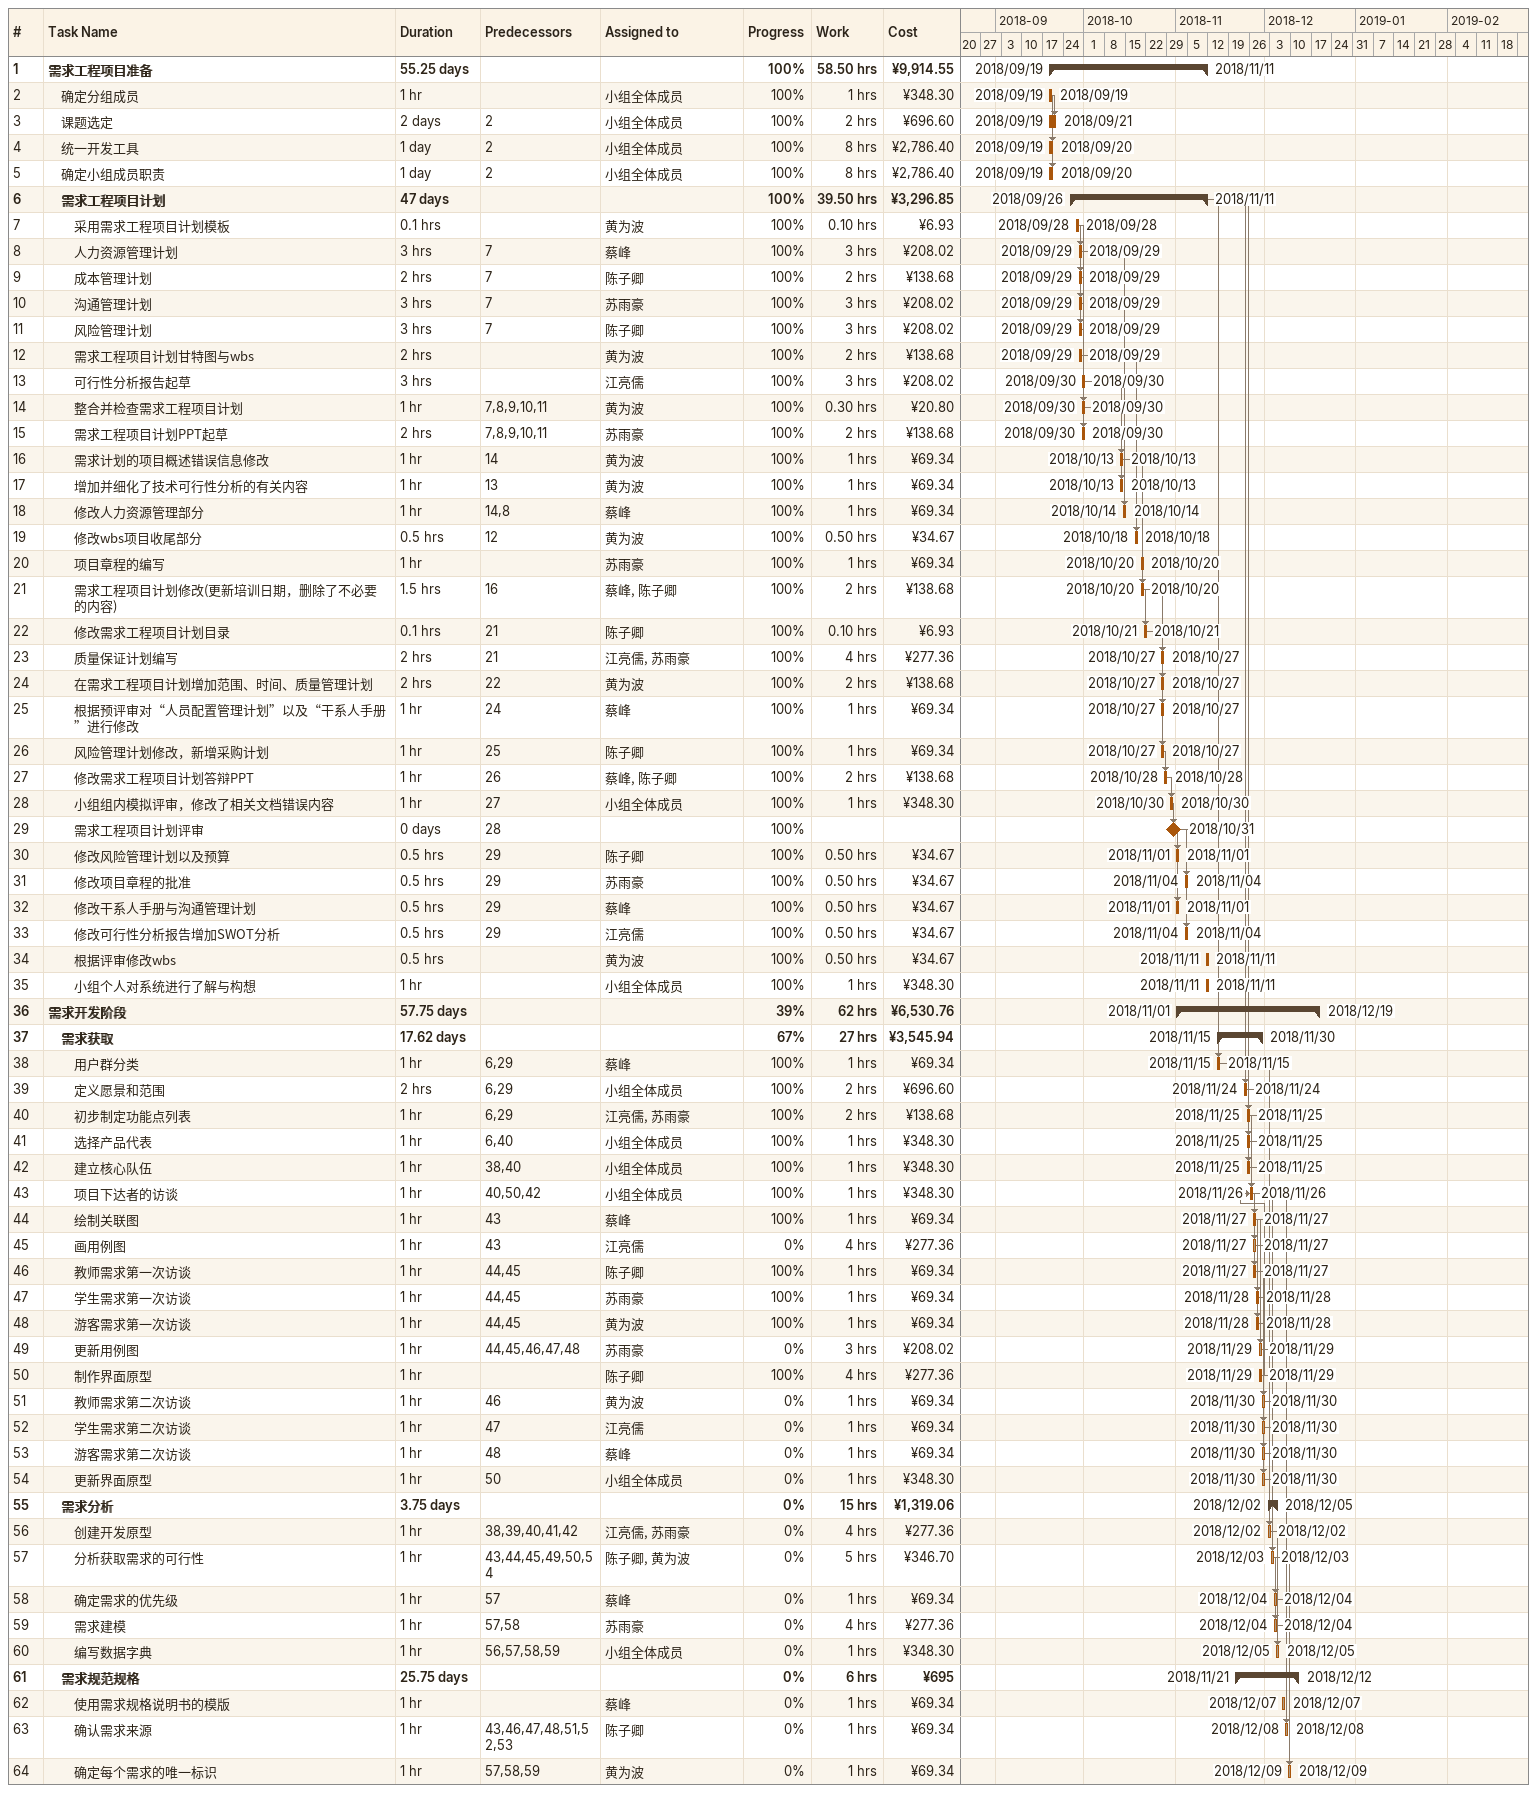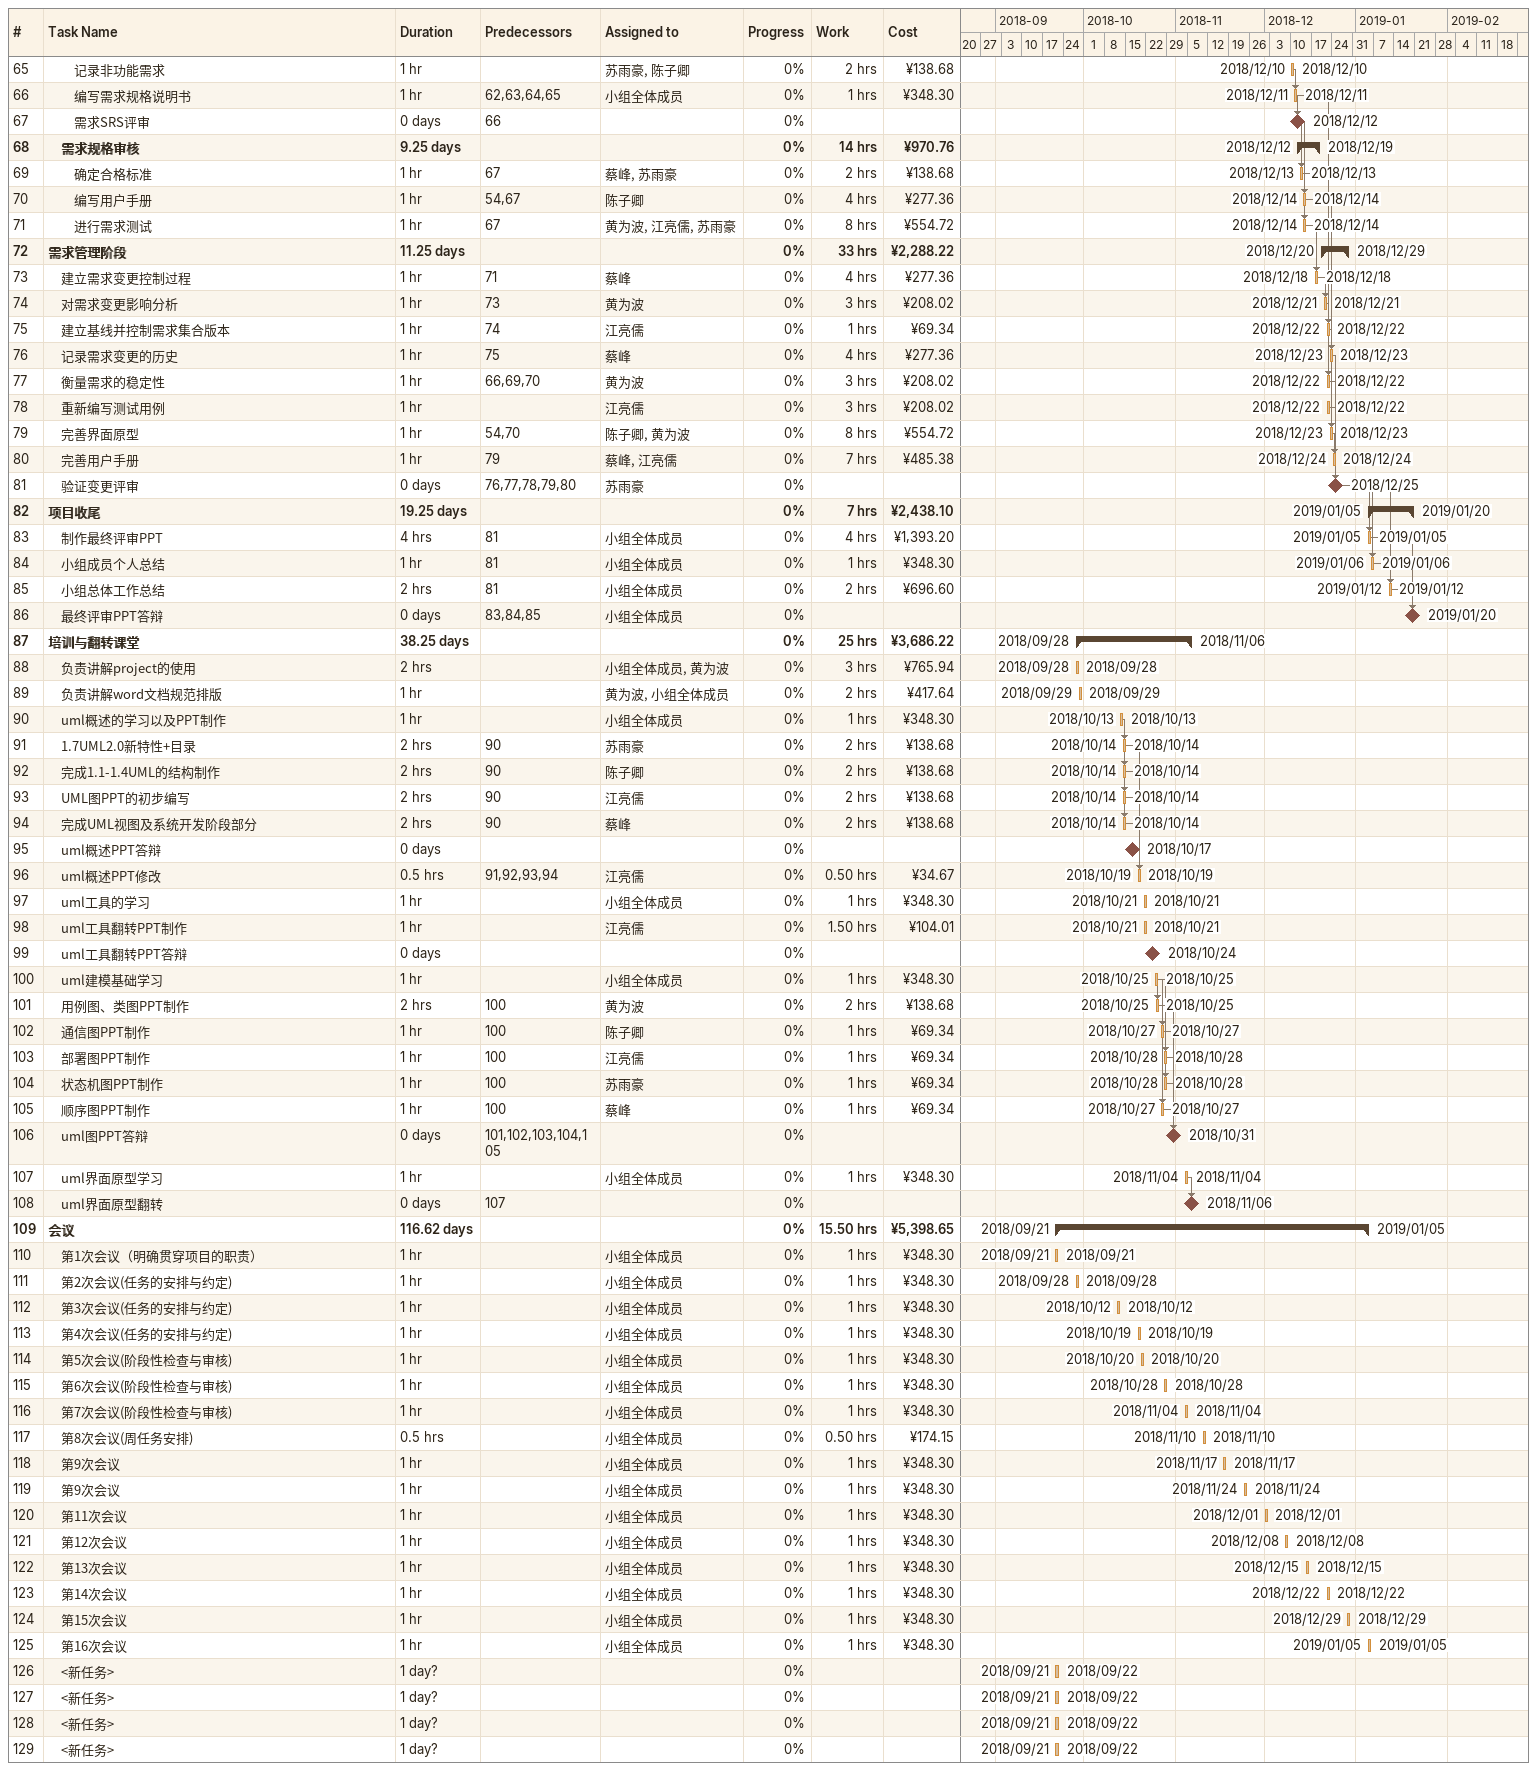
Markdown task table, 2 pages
| ID | Level | Task | Duration | Start | Finish | Predecessors | Resources | % complete | Work (h) | Cost (¥) |
|---|---|---|---|---|---|---|---|---|---|---|
| 1 | 1 | **需求工程项目准备** | 55.25d | 2018-09-19 | 2018-11-11 |  |  | 100 | 58.50 | 9914.55 |
| 2 | 2 | 确定分组成员 | 1h | 2018-09-19 | 2018-09-19 |  | 小组全体成员 | 100 | 1 | 348.30 |
| 3 | 2 | 课题选定 | 2d | 2018-09-19 | 2018-09-21 | 2 | 小组全体成员 | 100 | 2 | 696.60 |
| 4 | 2 | 统一开发工具 | 1d | 2018-09-19 | 2018-09-20 | 2 | 小组全体成员 | 100 | 8 | 2786.40 |
| 5 | 2 | 确定小组成员职责 | 1d | 2018-09-19 | 2018-09-20 | 2 | 小组全体成员 | 100 | 8 | 2786.40 |
| 6 | 2 | **需求工程项目计划** | 47d | 2018-09-26 | 2018-11-11 |  |  | 100 | 39.50 | 3296.85 |
| 7 | 3 | 采用需求工程项目计划模板 | 0.1h | 2018-09-28 | 2018-09-28 |  | 黄为波 | 100 | 0.10 | 6.93 |
| 8 | 3 | 人力资源管理计划 | 3h | 2018-09-29 | 2018-09-29 | 7 | 蔡峰 | 100 | 3 | 208.02 |
| 9 | 3 | 成本管理计划 | 2h | 2018-09-29 | 2018-09-29 | 7 | 陈子卿 | 100 | 2 | 138.68 |
| 10 | 3 | 沟通管理计划 | 3h | 2018-09-29 | 2018-09-29 | 7 | 苏雨豪 | 100 | 3 | 208.02 |
| 11 | 3 | 风险管理计划 | 3h | 2018-09-29 | 2018-09-29 | 7 | 陈子卿 | 100 | 3 | 208.02 |
| 12 | 3 | 需求工程项目计划甘特图与wbs | 2h | 2018-09-29 | 2018-09-29 |  | 黄为波 | 100 | 2 | 138.68 |
| 13 | 3 | 可行性分析报告起草 | 3h | 2018-09-30 | 2018-09-30 |  | 江亮儒 | 100 | 3 | 208.02 |
| 14 | 3 | 整合并检查需求工程项目计划 | 1h | 2018-09-30 | 2018-09-30 | 7, 8, 9, 10, 11 | 黄为波 | 100 | 0.30 | 20.80 |
| 15 | 3 | 需求工程项目计划PPT起草 | 2h | 2018-09-30 | 2018-09-30 | 7, 8, 9, 10, 11 | 苏雨豪 | 100 | 2 | 138.68 |
| 16 | 3 | 需求计划的项目概述错误信息修改 | 1h | 2018-10-13 | 2018-10-13 | 14 | 黄为波 | 100 | 1 | 69.34 |
| 17 | 3 | 增加并细化了技术可行性分析的有关内容 | 1h | 2018-10-13 | 2018-10-13 | 13 | 黄为波 | 100 | 1 | 69.34 |
| 18 | 3 | 修改人力资源管理部分 | 1h | 2018-10-14 | 2018-10-14 | 14, 8 | 蔡峰 | 100 | 1 | 69.34 |
| 19 | 3 | 修改wbs项目收尾部分 | 0.5h | 2018-10-18 | 2018-10-18 | 12 | 黄为波 | 100 | 0.50 | 34.67 |
| 20 | 3 | 项目章程的编写 | 1h | 2018-10-20 | 2018-10-20 |  | 苏雨豪 | 100 | 1 | 69.34 |
| 21 | 3 | 需求工程项目计划修改(更新培训日期，删除了不必要的内容) | 1.5h | 2018-10-20 | 2018-10-20 | 16 | 蔡峰, 陈子卿 | 100 | 2 | 138.68 |
| 22 | 3 | 修改需求工程项目计划目录 | 0.1h | 2018-10-21 | 2018-10-21 | 21 | 陈子卿 | 100 | 0.10 | 6.93 |
| 23 | 3 | 质量保证计划编写 | 2h | 2018-10-27 | 2018-10-27 | 21 | 江亮儒, 苏雨豪 | 100 | 4 | 277.36 |
| 24 | 3 | 在需求工程项目计划增加范围、时间、质量管理计划 | 2h | 2018-10-27 | 2018-10-27 | 22 | 黄为波 | 100 | 2 | 138.68 |
| 25 | 3 | 根据预评审对“人员配置管理计划”以及“干系人手册”进行修改 | 1h | 2018-10-27 | 2018-10-27 | 24 | 蔡峰 | 100 | 1 | 69.34 |
| 26 | 3 | 风险管理计划修改，新增采购计划 | 1h | 2018-10-27 | 2018-10-27 | 25 | 陈子卿 | 100 | 1 | 69.34 |
| 27 | 3 | 修改需求工程项目计划答辩PPT | 1h | 2018-10-28 | 2018-10-28 | 26 | 蔡峰, 陈子卿 | 100 | 2 | 138.68 |
| 28 | 3 | 小组组内模拟评审，修改了相关文档错误内容 | 1h | 2018-10-30 | 2018-10-30 | 27 | 小组全体成员 | 100 | 1 | 348.30 |
| 29 | 3 | 需求工程项目计划评审 | 0d | 2018-10-31 | 2018-10-31 | 28 |  | 100 |  |  |
| 30 | 3 | 修改风险管理计划以及预算 | 0.5h | 2018-11-01 | 2018-11-01 | 29 | 陈子卿 | 100 | 0.50 | 34.67 |
| 31 | 3 | 修改项目章程的批准 | 0.5h | 2018-11-04 | 2018-11-04 | 29 | 苏雨豪 | 100 | 0.50 | 34.67 |
| 32 | 3 | 修改干系人手册与沟通管理计划 | 0.5h | 2018-11-01 | 2018-11-01 | 29 | 蔡峰 | 100 | 0.50 | 34.67 |
| 33 | 3 | 修改可行性分析报告增加SWOT分析 | 0.5h | 2018-11-04 | 2018-11-04 | 29 | 江亮儒 | 100 | 0.50 | 34.67 |
| 34 | 3 | 根据评审修改wbs | 0.5h | 2018-11-11 | 2018-11-11 |  | 黄为波 | 100 | 0.50 | 34.67 |
| 35 | 3 | 小组个人对系统进行了解与构想 | 1h | 2018-11-11 | 2018-11-11 |  | 小组全体成员 | 100 | 1 | 348.30 |
| 36 | 1 | **需求开发阶段** | 57.75d | 2018-11-01 | 2018-12-19 |  |  | 39 | 62 | 6530.76 |
| 37 | 2 | **需求获取** | 17.62d | 2018-11-15 | 2018-11-30 |  |  | 67 | 27 | 3545.94 |
| 38 | 3 | 用户群分类 | 1h | 2018-11-15 | 2018-11-15 | 6, 29 | 蔡峰 | 100 | 1 | 69.34 |
| 39 | 3 | 定义愿景和范围 | 2h | 2018-11-24 | 2018-11-24 | 6, 29 | 小组全体成员 | 100 | 2 | 696.60 |
| 40 | 3 | 初步制定功能点列表 | 1h | 2018-11-25 | 2018-11-25 | 6, 29 | 江亮儒, 苏雨豪 | 100 | 2 | 138.68 |
| 41 | 3 | 选择产品代表 | 1h | 2018-11-25 | 2018-11-25 | 6, 40 | 小组全体成员 | 100 | 1 | 348.30 |
| 42 | 3 | 建立核心队伍 | 1h | 2018-11-25 | 2018-11-25 | 38, 40 | 小组全体成员 | 100 | 1 | 348.30 |
| 43 | 3 | 项目下达者的访谈 | 1h | 2018-11-26 | 2018-11-26 | 40, 50, 42 | 小组全体成员 | 100 | 1 | 348.30 |
| 44 | 3 | 绘制关联图 | 1h | 2018-11-27 | 2018-11-27 | 43 | 蔡峰 | 100 | 1 | 69.34 |
| 45 | 3 | 画用例图 | 1h | 2018-11-27 | 2018-11-27 | 43 | 江亮儒 | 0 | 4 | 277.36 |
| 46 | 3 | 教师需求第一次访谈 | 1h | 2018-11-27 | 2018-11-27 | 44, 45 | 陈子卿 | 100 | 1 | 69.34 |
| 47 | 3 | 学生需求第一次访谈 | 1h | 2018-11-28 | 2018-11-28 | 44, 45 | 苏雨豪 | 100 | 1 | 69.34 |
| 48 | 3 | 游客需求第一次访谈 | 1h | 2018-11-28 | 2018-11-28 | 44, 45 | 黄为波 | 100 | 1 | 69.34 |
| 49 | 3 | 更新用例图 | 1h | 2018-11-29 | 2018-11-29 | 44, 45, 46, 47, 48 | 苏雨豪 | 0 | 3 | 208.02 |
| 50 | 3 | 制作界面原型 | 1h | 2018-11-29 | 2018-11-29 |  | 陈子卿 | 100 | 4 | 277.36 |
| 51 | 3 | 教师需求第二次访谈 | 1h | 2018-11-30 | 2018-11-30 | 46 | 黄为波 | 0 | 1 | 69.34 |
| 52 | 3 | 学生需求第二次访谈 | 1h | 2018-11-30 | 2018-11-30 | 47 | 江亮儒 | 0 | 1 | 69.34 |
| 53 | 3 | 游客需求第二次访谈 | 1h | 2018-11-30 | 2018-11-30 | 48 | 蔡峰 | 0 | 1 | 69.34 |
| 54 | 3 | 更新界面原型 | 1h | 2018-11-30 | 2018-11-30 | 50 | 小组全体成员 | 0 | 1 | 348.30 |
| 55 | 2 | **需求分析** | 3.75d | 2018-12-02 | 2018-12-05 |  |  | 0 | 15 | 1319.06 |
| 56 | 3 | 创建开发原型 | 1h | 2018-12-02 | 2018-12-02 | 38, 39, 40, 41, 42 | 江亮儒, 苏雨豪 | 0 | 4 | 277.36 |
| 57 | 3 | 分析获取需求的可行性 | 1h | 2018-12-03 | 2018-12-03 | 43, 44, 45, 49, 50, 54 | 陈子卿, 黄为波 | 0 | 5 | 346.70 |
| 58 | 3 | 确定需求的优先级 | 1h | 2018-12-04 | 2018-12-04 | 57 | 蔡峰 | 0 | 1 | 69.34 |
| 59 | 3 | 需求建模 | 1h | 2018-12-04 | 2018-12-04 | 57, 58 | 苏雨豪 | 0 | 4 | 277.36 |
| 60 | 3 | 编写数据字典 | 1h | 2018-12-05 | 2018-12-05 | 56, 57, 58, 59 | 小组全体成员 | 0 | 1 | 348.30 |
| 61 | 2 | **需求规范规格** | 25.75d | 2018-11-21 | 2018-12-12 |  |  | 0 | 6 | 695 |
| 62 | 3 | 使用需求规格说明书的模版 | 1h | 2018-12-07 | 2018-12-07 |  | 蔡峰 | 0 | 1 | 69.34 |
| 63 | 3 | 确认需求来源 | 1h | 2018-12-08 | 2018-12-08 | 43, 46, 47, 48, 51, 52, 53 | 陈子卿 | 0 | 1 | 69.34 |
| 64 | 3 | 确定每个需求的唯一标识 | 1h | 2018-12-09 | 2018-12-09 | 57, 58, 59 | 黄为波 | 0 | 1 | 69.34 |
| 65 | 3 | 记录非功能需求 | 1h | 2018-12-10 | 2018-12-10 |  | 苏雨豪, 陈子卿 | 0 | 2 | 138.68 |
| 66 | 3 | 编写需求规格说明书 | 1h | 2018-12-11 | 2018-12-11 | 62, 63, 64, 65 | 小组全体成员 | 0 | 1 | 348.30 |
| 67 | 3 | 需求SRS评审 | 0d | 2018-12-12 | 2018-12-12 | 66 |  | 0 |  |  |
| 68 | 2 | **需求规格审核** | 9.25d | 2018-12-12 | 2018-12-19 |  |  | 0 | 14 | 970.76 |
| 69 | 3 | 确定合格标准 | 1h | 2018-12-13 | 2018-12-13 | 67 | 蔡峰, 苏雨豪 | 0 | 2 | 138.68 |
| 70 | 3 | 编写用户手册 | 1h | 2018-12-14 | 2018-12-14 | 54, 67 | 陈子卿 | 0 | 4 | 277.36 |
| 71 | 3 | 进行需求测试 | 1h | 2018-12-14 | 2018-12-14 | 67 | 黄为波, 江亮儒, 苏雨豪 | 0 | 8 | 554.72 |
| 72 | 1 | **需求管理阶段** | 11.25d | 2018-12-20 | 2018-12-29 |  |  | 0 | 33 | 2288.22 |
| 73 | 2 | 建立需求变更控制过程 | 1h | 2018-12-18 | 2018-12-18 | 71 | 蔡峰 | 0 | 4 | 277.36 |
| 74 | 2 | 对需求变更影响分析 | 1h | 2018-12-21 | 2018-12-21 | 73 | 黄为波 | 0 | 3 | 208.02 |
| 75 | 2 | 建立基线并控制需求集合版本 | 1h | 2018-12-22 | 2018-12-22 | 74 | 江亮儒 | 0 | 1 | 69.34 |
| 76 | 2 | 记录需求变更的历史 | 1h | 2018-12-23 | 2018-12-23 | 75 | 蔡峰 | 0 | 4 | 277.36 |
| 77 | 2 | 衡量需求的稳定性 | 1h | 2018-12-22 | 2018-12-22 | 66, 69, 70 | 黄为波 | 0 | 3 | 208.02 |
| 78 | 2 | 重新编写测试用例 | 1h | 2018-12-22 | 2018-12-22 |  | 江亮儒 | 0 | 3 | 208.02 |
| 79 | 2 | 完善界面原型 | 1h | 2018-12-23 | 2018-12-23 | 54, 70 | 陈子卿, 黄为波 | 0 | 8 | 554.72 |
| 80 | 2 | 完善用户手册 | 1h | 2018-12-24 | 2018-12-24 | 79 | 蔡峰, 江亮儒 | 0 | 7 | 485.38 |
| 81 | 2 | 验证变更评审 | 0d | 2018-12-25 | 2018-12-25 | 76, 77, 78, 79, 80 | 苏雨豪 | 0 |  |  |
| 82 | 1 | **项目收尾** | 19.25d | 2019-01-05 | 2019-01-20 |  |  | 0 | 7 | 2438.10 |
| 83 | 2 | 制作最终评审PPT | 4h | 2019-01-05 | 2019-01-05 | 81 | 小组全体成员 | 0 | 4 | 1393.20 |
| 84 | 2 | 小组成员个人总结 | 1h | 2019-01-06 | 2019-01-06 | 81 | 小组全体成员 | 0 | 1 | 348.30 |
| 85 | 2 | 小组总体工作总结 | 2h | 2019-01-12 | 2019-01-12 | 81 | 小组全体成员 | 0 | 2 | 696.60 |
| 86 | 2 | 最终评审PPT答辩 | 0d | 2019-01-20 | 2019-01-20 | 83, 84, 85 | 小组全体成员 | 0 |  |  |
| 87 | 1 | **培训与翻转课堂** | 38.25d | 2018-09-28 | 2018-11-06 |  |  | 0 | 25 | 3686.22 |
| 88 | 2 | 负责讲解project的使用 | 2h | 2018-09-28 | 2018-09-28 |  | 小组全体成员, 黄为波 | 0 | 3 | 765.94 |
| 89 | 2 | 负责讲解word文档规范排版 | 1h | 2018-09-29 | 2018-09-29 |  | 黄为波, 小组全体成员 | 0 | 2 | 417.64 |
| 90 | 2 | uml概述的学习以及PPT制作 | 1h | 2018-10-13 | 2018-10-13 |  | 小组全体成员 | 0 | 1 | 348.30 |
| 91 | 2 | 1.7UML2.0新特性+目录 | 2h | 2018-10-14 | 2018-10-14 | 90 | 苏雨豪 | 0 | 2 | 138.68 |
| 92 | 2 | 完成1.1-1.4UML的结构制作 | 2h | 2018-10-14 | 2018-10-14 | 90 | 陈子卿 | 0 | 2 | 138.68 |
| 93 | 2 | UML图PPT的初步编写 | 2h | 2018-10-14 | 2018-10-14 | 90 | 江亮儒 | 0 | 2 | 138.68 |
| 94 | 2 | 完成UML视图及系统开发阶段部分 | 2h | 2018-10-14 | 2018-10-14 | 90 | 蔡峰 | 0 | 2 | 138.68 |
| 95 | 2 | uml概述PPT答辩 | 0d | 2018-10-17 | 2018-10-17 |  |  | 0 |  |  |
| 96 | 2 | uml概述PPT修改 | 0.5h | 2018-10-19 | 2018-10-19 | 91, 92, 93, 94 | 江亮儒 | 0 | 0.50 | 34.67 |
| 97 | 2 | uml工具的学习 | 1h | 2018-10-21 | 2018-10-21 |  | 小组全体成员 | 0 | 1 | 348.30 |
| 98 | 2 | uml工具翻转PPT制作 | 1h | 2018-10-21 | 2018-10-21 |  | 江亮儒 | 0 | 1.50 | 104.01 |
| 99 | 2 | uml工具翻转PPT答辩 | 0d | 2018-10-24 | 2018-10-24 |  |  | 0 |  |  |
| 100 | 2 | uml建模基础学习 | 1h | 2018-10-25 | 2018-10-25 |  | 小组全体成员 | 0 | 1 | 348.30 |
| 101 | 2 | 用例图、类图PPT制作 | 2h | 2018-10-25 | 2018-10-25 | 100 | 黄为波 | 0 | 2 | 138.68 |
| 102 | 2 | 通信图PPT制作 | 1h | 2018-10-27 | 2018-10-27 | 100 | 陈子卿 | 0 | 1 | 69.34 |
| 103 | 2 | 部署图PPT制作 | 1h | 2018-10-28 | 2018-10-28 | 100 | 江亮儒 | 0 | 1 | 69.34 |
| 104 | 2 | 状态机图PPT制作 | 1h | 2018-10-28 | 2018-10-28 | 100 | 苏雨豪 | 0 | 1 | 69.34 |
| 105 | 2 | 顺序图PPT制作 | 1h | 2018-10-27 | 2018-10-27 | 100 | 蔡峰 | 0 | 1 | 69.34 |
| 106 | 2 | uml图PPT答辩 | 0d | 2018-10-31 | 2018-10-31 | 101, 102, 103, 104, 105 |  | 0 |  |  |
| 107 | 2 | uml界面原型学习 | 1h | 2018-11-04 | 2018-11-04 |  | 小组全体成员 | 0 | 1 | 348.30 |
| 108 | 2 | uml界面原型翻转 | 0d | 2018-11-06 | 2018-11-06 | 107 |  | 0 |  |  |
| 109 | 1 | **会议** | 116.62d | 2018-09-21 | 2019-01-05 |  |  | 0 | 15.50 | 5398.65 |
| 110 | 2 | 第1次会议（明确贯穿项目的职责） | 1h | 2018-09-21 | 2018-09-21 |  | 小组全体成员 | 0 | 1 | 348.30 |
| 111 | 2 | 第2次会议(任务的安排与约定) | 1h | 2018-09-28 | 2018-09-28 |  | 小组全体成员 | 0 | 1 | 348.30 |
| 112 | 2 | 第3次会议(任务的安排与约定) | 1h | 2018-10-12 | 2018-10-12 |  | 小组全体成员 | 0 | 1 | 348.30 |
| 113 | 2 | 第4次会议(任务的安排与约定) | 1h | 2018-10-19 | 2018-10-19 |  | 小组全体成员 | 0 | 1 | 348.30 |
| 114 | 2 | 第5次会议(阶段性检查与审核) | 1h | 2018-10-20 | 2018-10-20 |  | 小组全体成员 | 0 | 1 | 348.30 |
| 115 | 2 | 第6次会议(阶段性检查与审核) | 1h | 2018-10-28 | 2018-10-28 |  | 小组全体成员 | 0 | 1 | 348.30 |
| 116 | 2 | 第7次会议(阶段性检查与审核) | 1h | 2018-11-04 | 2018-11-04 |  | 小组全体成员 | 0 | 1 | 348.30 |
| 117 | 2 | 第8次会议(周任务安排) | 0.5h | 2018-11-10 | 2018-11-10 |  | 小组全体成员 | 0 | 0.50 | 174.15 |
| 118 | 2 | 第9次会议 | 1h | 2018-11-17 | 2018-11-17 |  | 小组全体成员 | 0 | 1 | 348.30 |
| 119 | 2 | 第9次会议 | 1h | 2018-11-24 | 2018-11-24 |  | 小组全体成员 | 0 | 1 | 348.30 |
| 120 | 2 | 第11次会议 | 1h | 2018-12-01 | 2018-12-01 |  | 小组全体成员 | 0 | 1 | 348.30 |
| 121 | 2 | 第12次会议 | 1h | 2018-12-08 | 2018-12-08 |  | 小组全体成员 | 0 | 1 | 348.30 |
| 122 | 2 | 第13次会议 | 1h | 2018-12-15 | 2018-12-15 |  | 小组全体成员 | 0 | 1 | 348.30 |
| 123 | 2 | 第14次会议 | 1h | 2018-12-22 | 2018-12-22 |  | 小组全体成员 | 0 | 1 | 348.30 |
| 124 | 2 | 第15次会议 | 1h | 2018-12-29 | 2018-12-29 |  | 小组全体成员 | 0 | 1 | 348.30 |
| 125 | 2 | 第16次会议 | 1h | 2019-01-05 | 2019-01-05 |  | 小组全体成员 | 0 | 1 | 348.30 |
| 126 | 2 | <新任务> | 1d? | 2018-09-21 | 2018-09-22 |  |  | 0 |  |  |
| 127 | 2 | <新任务> | 1d? | 2018-09-21 | 2018-09-22 |  |  | 0 |  |  |
| 128 | 2 | <新任务> | 1d? | 2018-09-21 | 2018-09-22 |  |  | 0 |  |  |
| 129 | 2 | <新任务> | 1d? | 2018-09-21 | 2018-09-22 |  |  | 0 |  |  |
